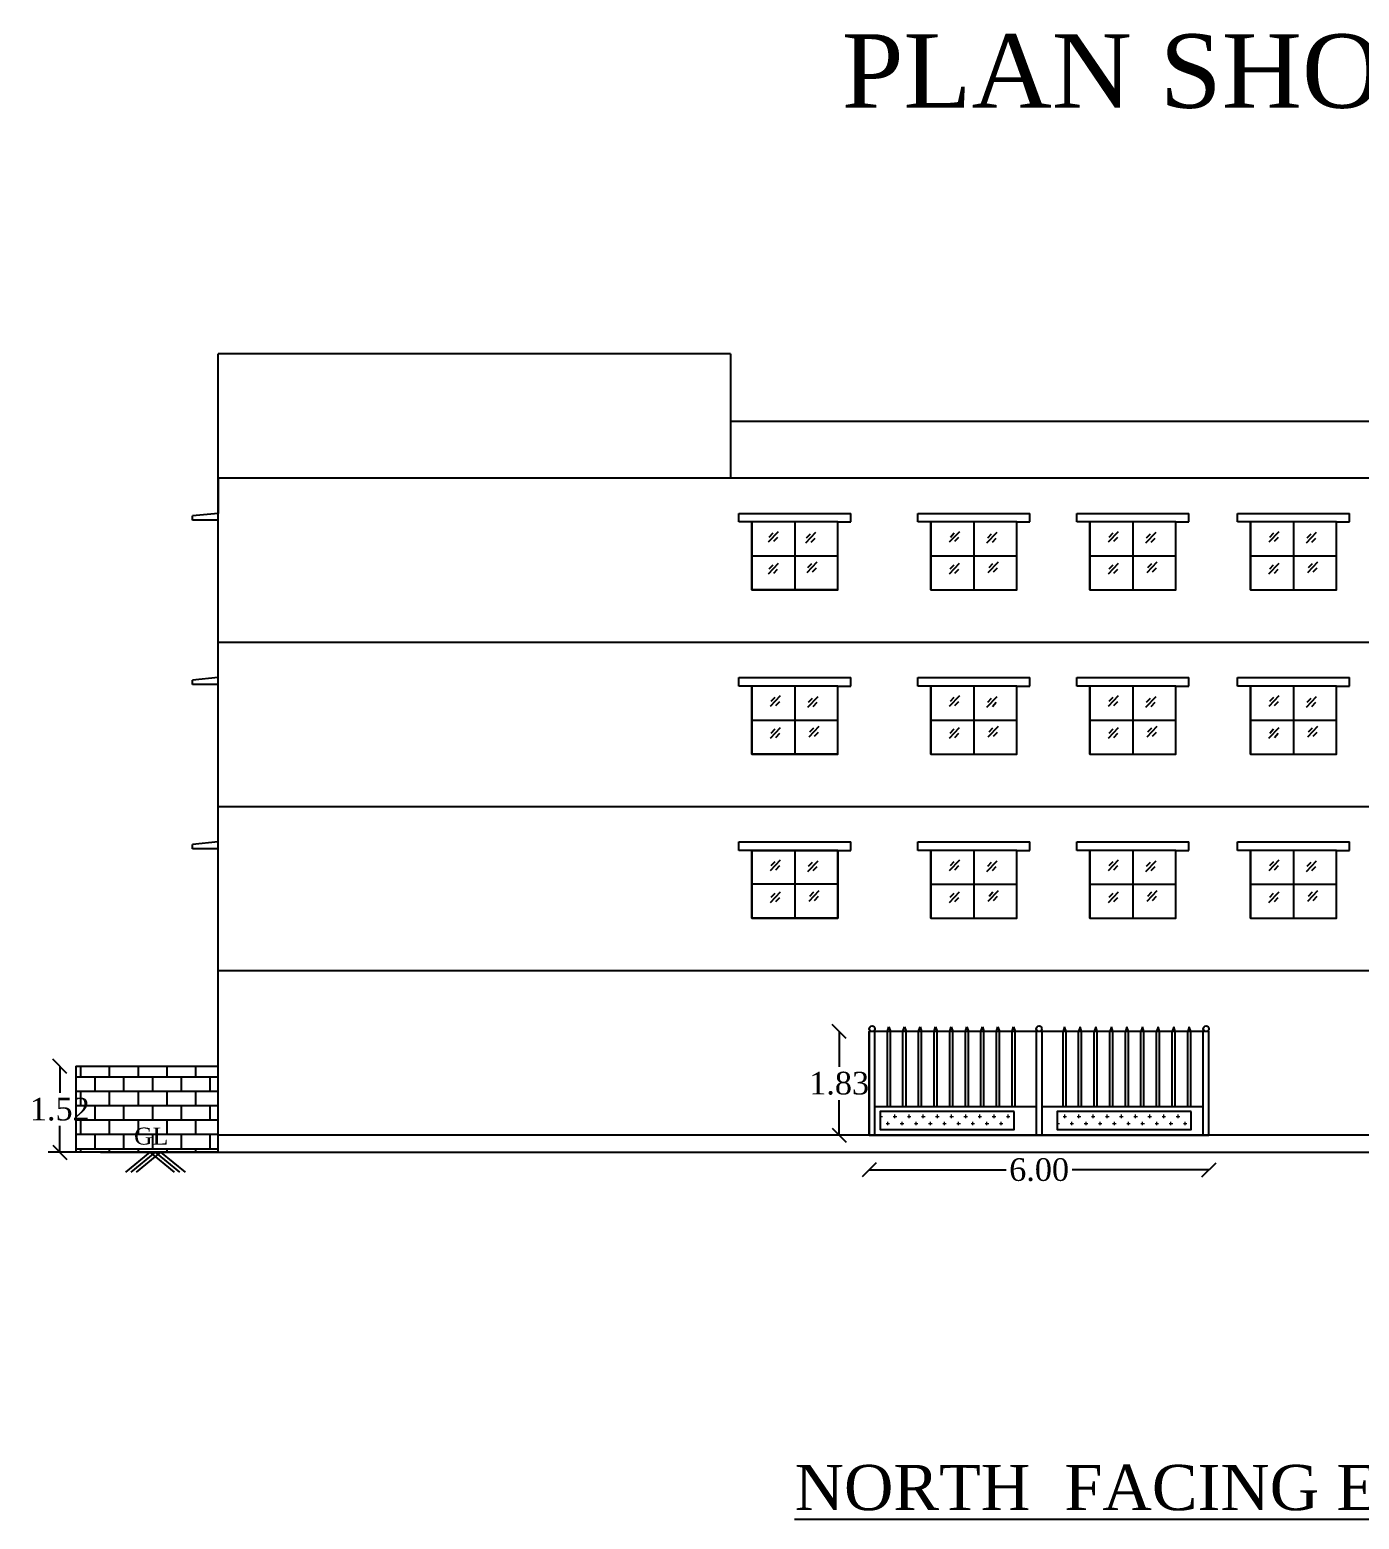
# Model space of a CAD drawing. Header units: metres. Extents: x 16174 to 16363, y 1100 to 1191.
# Drawn here: x 16185.29 to 16208.77, y 1165.14 to 1191.44 of the extents above; entities that cross this region are included whole.
import ezdxf

# ---------------------------------------------------------------- set-up
doc = ezdxf.new("R2010")
doc.units = ezdxf.units.M
doc.header["$MEASUREMENT"] = 0
doc.layers.add('COMPOUNDWALL', color=7, linetype='Continuous')
doc.layers.add('MAIN_GATE', color=7, linetype='Continuous')
doc.styles.get("Standard").update_dxf_attribs({"font": 'times.ttf'})
doc.dimstyles.new('23', dxfattribs={"dimtxt": 0.45, "dimasz": 0.3, "dimexe": 0.18, "dimexo": 0.0625, "dimgap": 0.09, "dimtad": 0, "dimtih": 1, "dimtoh": 1, "dimzin": 0, "dimdsep": 46, "dimtxsty": 'Standard', "dimblk": 'OBLIQUE', "dimcen": 0.09, "dimse1": 1, "dimse2": 1, "dimadec": 0, "dimazin": 0, "dimtfac": 1, "dimtofl": 0, "dimtmove": 0, "dimatfit": 3, "dimfxl": 0, "dimtolj": 1, "dimtzin": 0, "dimarcsym": 0})
pattern_1 = [(0, (-6894.45644, 1208.75023), (0.125, 0.125), [0.0625, -0.1875]), (90, (-6894.42519, 1208.71898), (-0.125, 0.125), [0.0625, -0.1875])]

# ---------------------------------------------------------------- blocks, each defined once
blk = doc.blocks.new('gate')
at = {"lineweight": 5}
h = blk.add_hatch(dxfattribs=at)
h.set_pattern_fill('CROSS', color=256, scale=0.5)
h.set_pattern_definition(pattern_1)
h.paths.add_polyline_path([(3099.92, 2370.959), (3099.92, 2371.276), (3097.552, 2371.276), (3097.552, 2370.959)])
h = blk.add_hatch(dxfattribs=at)
h.set_pattern_fill('CROSS', color=256, scale=0.5)
h.set_pattern_definition(pattern_1)
h.paths.add_polyline_path([(3103.047, 2370.959), (3103.047, 2371.276), (3100.679, 2371.276), (3100.679, 2370.959)])
for p, q in [((3103.358, 2372.685, 2.44), (3097.358, 2372.685, 2.44)), ((3097.358, 2370.855, 2.44), (3097.358, 2372.685, 2.44)), ((3097.458, 2370.855, 2.44), (3097.458, 2372.685, 2.44)), ((3097.68, 2372.685, 2.44), (3097.706, 2372.771, 2.44)), ((3097.68, 2371.355, 2.44), (3097.68, 2372.685, 2.44)), ((3097.706, 2372.771, 2.44), (3097.734, 2372.685, 2.44)), ((3097.734, 2371.355, 2.44), (3097.734, 2372.685, 2.44)), ((3097.955, 2372.685, 2.44), (3097.981, 2372.771, 2.44)), ((3097.955, 2371.355, 2.44), (3097.955, 2372.685, 2.44)), ((3097.981, 2372.771, 2.44), (3098.009, 2372.685, 2.44)), ((3098.009, 2371.355, 2.44), (3098.009, 2372.685, 2.44)), ((3098.231, 2372.685, 2.44), (3098.256, 2372.771, 2.44)), ((3098.231, 2371.355, 2.44), (3098.231, 2372.685, 2.44)), ((3098.256, 2372.771, 2.44), (3098.284, 2372.685, 2.44)), ((3098.284, 2371.355, 2.44), (3098.284, 2372.685, 2.44)), ((3098.506, 2372.685, 2.44), (3098.531, 2372.771, 2.44)), ((3098.506, 2371.355, 2.44), (3098.506, 2372.685, 2.44)), ((3098.531, 2372.771, 2.44), (3098.559, 2372.685, 2.44)), ((3098.559, 2371.355, 2.44), (3098.559, 2372.685, 2.44)), ((3098.781, 2372.685, 2.44), (3098.806, 2372.771, 2.44)), ((3098.781, 2371.355, 2.44), (3098.781, 2372.685, 2.44)), ((3098.806, 2372.771, 2.44), (3098.834, 2372.685, 2.44)), ((3098.834, 2371.355, 2.44), (3098.834, 2372.685, 2.44)), ((3099.056, 2372.685, 2.44), (3099.081, 2372.771, 2.44)), ((3099.056, 2371.355, 2.44), (3099.056, 2372.685, 2.44)), ((3099.081, 2372.771, 2.44), (3099.109, 2372.685, 2.44)), ((3099.109, 2371.355, 2.44), (3099.109, 2372.685, 2.44)), ((3099.331, 2372.685, 2.44), (3099.357, 2372.771, 2.44)), ((3099.331, 2371.355, 2.44), (3099.331, 2372.685, 2.44)), ((3099.357, 2372.771, 2.44), (3099.384, 2372.685, 2.44)), ((3099.384, 2371.355, 2.44), (3099.384, 2372.685, 2.44)), ((3099.606, 2372.685, 2.44), (3099.632, 2372.771, 2.44)), ((3099.606, 2371.355, 2.44), (3099.606, 2372.685, 2.44)), ((3099.632, 2372.771, 2.44), (3099.66, 2372.685, 2.44)), ((3099.66, 2371.355, 2.44), (3099.66, 2372.685, 2.44)), ((3099.881, 2372.685, 2.44), (3099.907, 2372.771, 2.44)), ((3099.881, 2371.355, 2.44), (3099.881, 2372.685, 2.44)), ((3099.907, 2372.771, 2.44), (3099.935, 2372.685, 2.44)), ((3099.935, 2371.355, 2.44), (3099.935, 2372.685, 2.44)), ((3100.308, 2372.685, 2.44), (3100.308, 2370.855, 2.44)), ((3100.408, 2372.685, 2.44), (3100.408, 2370.855, 2.44)), ((3100.81, 2372.771, 2.44), (3100.782, 2372.685, 2.44)), ((3100.782, 2371.355, 2.44), (3100.782, 2372.685, 2.44)), ((3100.835, 2372.685, 2.44), (3100.81, 2372.771, 2.44)), ((3100.835, 2371.355, 2.44), (3100.835, 2372.685, 2.44)), ((3101.085, 2372.771, 2.44), (3101.057, 2372.685, 2.44)), ((3101.057, 2371.355, 2.44), (3101.057, 2372.685, 2.44)), ((3101.11, 2372.685, 2.44), (3101.085, 2372.771, 2.44)), ((3101.11, 2371.355, 2.44), (3101.11, 2372.685, 2.44)), ((3101.36, 2372.771, 2.44), (3101.332, 2372.685, 2.44)), ((3101.332, 2371.355, 2.44), (3101.332, 2372.685, 2.44)), ((3101.386, 2372.685, 2.44), (3101.36, 2372.771, 2.44)), ((3101.386, 2371.355, 2.44), (3101.386, 2372.685, 2.44)), ((3101.635, 2372.771, 2.44), (3101.607, 2372.685, 2.44)), ((3101.607, 2371.355, 2.44), (3101.607, 2372.685, 2.44)), ((3101.661, 2372.685, 2.44), (3101.635, 2372.771, 2.44)), ((3101.661, 2371.355, 2.44), (3101.661, 2372.685, 2.44)), ((3101.911, 2372.771, 2.44), (3101.883, 2372.685, 2.44)), ((3101.883, 2371.355, 2.44), (3101.883, 2372.685, 2.44)), ((3101.936, 2372.685, 2.44), (3101.911, 2372.771, 2.44)), ((3101.936, 2371.355, 2.44), (3101.936, 2372.685, 2.44)), ((3102.186, 2372.771, 2.44), (3102.158, 2372.685, 2.44)), ((3102.158, 2371.355, 2.44), (3102.158, 2372.685, 2.44)), ((3102.211, 2372.685, 2.44), (3102.186, 2372.771, 2.44)), ((3102.211, 2371.355, 2.44), (3102.211, 2372.685, 2.44)), ((3102.461, 2372.771, 2.44), (3102.433, 2372.685, 2.44)), ((3102.433, 2371.355, 2.44), (3102.433, 2372.685, 2.44)), ((3102.486, 2372.685, 2.44), (3102.461, 2372.771, 2.44)), ((3102.486, 2371.355, 2.44), (3102.486, 2372.685, 2.44)), ((3102.736, 2372.771, 2.44), (3102.708, 2372.685, 2.44)), ((3102.708, 2371.355, 2.44), (3102.708, 2372.685, 2.44)), ((3102.761, 2372.685, 2.44), (3102.736, 2372.771, 2.44)), ((3102.761, 2371.355, 2.44), (3102.761, 2372.685, 2.44)), ((3103.011, 2372.771, 2.44), (3102.983, 2372.685, 2.44)), ((3102.983, 2371.355, 2.44), (3102.983, 2372.685, 2.44)), ((3103.037, 2372.685, 2.44), (3103.011, 2372.771, 2.44)), ((3103.037, 2371.355, 2.44), (3103.037, 2372.685, 2.44)), ((3103.258, 2370.855, 2.44), (3103.258, 2372.685, 2.44)), ((3103.358, 2370.855, 2.44), (3103.358, 2372.685, 2.44)), ((3100.308, 2371.355, 2.44), (3097.458, 2371.355, 2.44)), ((3103.258, 2371.355, 2.44), (3100.408, 2371.355, 2.44))]:
    blk.add_line(p, q)
at = {"elevation": 2.44}
for points in [[(3099.92, 2371.276), (3097.552, 2371.276), (3097.552, 2370.959), (3099.92, 2370.959)], [(3103.047, 2371.276), (3100.679, 2371.276), (3100.679, 2370.959), (3103.047, 2370.959)]]:
    blk.add_lwpolyline(points, close=True, dxfattribs=at)
for centre in [(3097.409, 2372.735, 2.44), (3100.358, 2372.735, 2.44), (3103.308, 2372.735, 2.44)]:
    blk.add_circle(centre, 0.05)
blk = doc.blocks.new('_Oblique')
at = {"color": 0, "linetype": 'ByBlock', "lineweight": -2}
blk.add_line((-0.5, -0.5), (0.5, 0.5), dxfattribs=at)
blk = doc.blocks.new('*D157')
at = {"layer": 'Defpoints', "color": 0}
for p in [(16199.589, 1173.748), (16200.221, 1173.748), (16200.221, 1171.918)]:
    blk.add_point(p, dxfattribs=at)
at = {"layer": 'MAIN_GATE', "color": 0, "lineweight": -2}
for p, q in [((16199.589, 1173.748), (16199.589, 1173.127)), ((16199.589, 1171.918), (16199.589, 1172.539))]:
    blk.add_line(p, q, dxfattribs=at)
at = {"layer": 'MAIN_GATE', "color": 0, "lineweight": -2, "xscale": 0.25, "yscale": 0.25, "zscale": 0.25}
for p, rotation in [((16199.589, 1173.748), 90), ((16199.589, 1171.918), 270)]:
    blk.add_blockref('_Oblique', p, dxfattribs=dict(at, rotation=rotation))
at = {"layer": 'MAIN_GATE', "color": 0, "insert": (16199.589, 1172.833), "char_height": 0.4, "attachment_point": 5}
blk.add_mtext('\\A1;1.83', dxfattribs=at)
blk = doc.blocks.new('*D158')
at = {"layer": 'Defpoints', "color": 0}
for p in [(16200.121, 1171.918), (16206.121, 1171.918), (16206.121, 1171.307)]:
    blk.add_point(p, dxfattribs=at)
at = {"layer": 'MAIN_GATE', "color": 0, "lineweight": -2}
for p, q in [((16200.121, 1171.307), (16202.537, 1171.307)), ((16206.121, 1171.307), (16203.704, 1171.307))]:
    blk.add_line(p, q, dxfattribs=at)
at = {"layer": 'MAIN_GATE', "color": 0, "lineweight": -2, "xscale": 0.25, "yscale": 0.25, "zscale": 0.25, "rotation": 180}
blk.add_blockref('_Oblique', (16200.121, 1171.307), dxfattribs=at)
at = {"layer": 'MAIN_GATE', "color": 0, "lineweight": -2, "xscale": 0.25, "yscale": 0.25, "zscale": 0.25}
blk.add_blockref('_Oblique', (16206.121, 1171.307), dxfattribs=at)
at = {"layer": 'MAIN_GATE', "color": 0, "insert": (16203.121, 1171.307), "char_height": 0.4, "attachment_point": 5}
blk.add_mtext('\\A1;6.00', dxfattribs=at)
blk = doc.blocks.new('*D161')
at = {"layer": 'COMPOUNDWALL', "color": 0, "lineweight": -2}
for p, q in [((16185.824, 1173.135), (16185.824, 1172.669)), ((16185.824, 1171.615), (16185.824, 1172.081))]:
    blk.add_line(p, q, dxfattribs=at)
at = {"layer": 'Defpoints', "color": 0}
for p in [(16185.824, 1173.135), (16186.109, 1173.135), (16186.109, 1171.615)]:
    blk.add_point(p, dxfattribs=at)
at = {"layer": 'COMPOUNDWALL', "color": 0, "lineweight": -2, "xscale": 0.25, "yscale": 0.25, "zscale": 0.25}
for p, rotation in [((16185.824, 1173.135), 90), ((16185.824, 1171.615), 270)]:
    blk.add_blockref('_Oblique', p, dxfattribs=dict(at, rotation=rotation))
at = {"layer": 'COMPOUNDWALL', "color": 0, "insert": (16185.824, 1172.375), "char_height": 0.4, "attachment_point": 5}
blk.add_mtext('\\A1;1.52', dxfattribs=at)

msp = doc.modelspace()

# ---------------------------------------------------------------- hatches: boundary and pattern name
h = msp.add_hatch()
h.set_pattern_fill('BRICK', color=256, scale=0.04)
h.set_pattern_definition([(0, (13149.87947, -1196.3626), (0, 0.254), []), (90, (13149.87947, -1196.3626), (-0.508, 0), [0.254, -0.254]), (90, (13150.13347, -1196.3626), (-0.508, 0), [-0.254, 0.254])])
h.paths.add_polyline_path([(16188.609, 1171.618), (16188.609, 1173.138), (16186.109, 1173.138), (16186.109, 1171.618)])

# ---------------------------------------------------------------- linework, layer by layer
for p, q in [((16197.67, 1185.718), (16188.619, 1185.718)), ((16188.619, 1184.518), (16188.619, 1185.718)), ((16197.67, 1185.718), (16188.619, 1185.718)), ((16188.619, 1184.518), (16188.619, 1185.718)), ((16197.67, 1185.718), (16197.67, 1183.518)), ((16197.67, 1185.718), (16197.67, 1183.518)), ((16188.619, 1171.618), (16188.619, 1184.518)), ((16188.619, 1171.618), (16188.619, 1184.518)), ((16227.112, 1184.518), (16197.67, 1184.518)), ((16227.112, 1184.518), (16197.67, 1184.518)), ((16227.112, 1183.518), (16188.619, 1183.518)), ((16188.619, 1183.518), (16188.619, 1182.898)), ((16227.112, 1183.518), (16188.619, 1183.518)), ((16188.619, 1183.518), (16188.619, 1182.898)), ((16188.619, 1182.898), (16188.169, 1182.852)), ((16188.619, 1182.898), (16188.169, 1182.852)), ((16188.169, 1182.777), (16188.169, 1182.852)), ((16188.169, 1182.777), (16188.169, 1182.852)), ((16188.619, 1182.777), (16188.169, 1182.777)), ((16188.619, 1182.777), (16188.169, 1182.777)), ((16197.816, 1182.748), (16197.816, 1182.898)), ((16197.816, 1182.898), (16199.796, 1182.898)), ((16197.816, 1182.748), (16197.816, 1182.898)), ((16197.816, 1182.898), (16199.796, 1182.898)), ((16198.046, 1182.748), (16197.816, 1182.748)), ((16198.046, 1182.748), (16197.816, 1182.748)), ((16198.046, 1181.548), (16198.046, 1182.748)), ((16198.046, 1181.548), (16198.046, 1182.748)), ((16198.806, 1182.748), (16198.806, 1181.548)), ((16198.806, 1182.748), (16198.806, 1181.548)), ((16199.566, 1181.548), (16199.566, 1182.748)), ((16199.566, 1182.748), (16199.796, 1182.748)), ((16199.566, 1181.548), (16199.566, 1182.748)), ((16199.566, 1182.748), (16199.796, 1182.748)), ((16199.796, 1182.748), (16199.796, 1182.898)), ((16199.796, 1182.748), (16199.796, 1182.898)), ((16200.979, 1182.748), (16200.979, 1182.898)), ((16200.979, 1182.898), (16202.959, 1182.898)), ((16200.979, 1182.748), (16200.979, 1182.898)), ((16200.979, 1182.898), (16202.959, 1182.898)), ((16201.209, 1182.748), (16200.979, 1182.748)), ((16201.209, 1182.748), (16200.979, 1182.748)), ((16201.209, 1181.548), (16201.209, 1182.748)), ((16201.209, 1181.548), (16201.209, 1182.748)), ((16201.969, 1182.748), (16201.969, 1181.548)), ((16201.969, 1182.748), (16201.969, 1181.548)), ((16202.729, 1181.548), (16202.729, 1182.748)), ((16202.729, 1182.748), (16202.959, 1182.748)), ((16202.729, 1181.548), (16202.729, 1182.748)), ((16202.729, 1182.748), (16202.959, 1182.748)), ((16202.959, 1182.748), (16202.959, 1182.898)), ((16202.959, 1182.748), (16202.959, 1182.898)), ((16203.786, 1182.748), (16203.786, 1182.898)), ((16203.786, 1182.898), (16205.766, 1182.898)), ((16203.786, 1182.748), (16203.786, 1182.898)), ((16203.786, 1182.898), (16205.766, 1182.898)), ((16204.016, 1182.748), (16203.786, 1182.748)), ((16204.016, 1182.748), (16203.786, 1182.748)), ((16204.016, 1181.548), (16204.016, 1182.748)), ((16204.016, 1181.548), (16204.016, 1182.748)), ((16204.776, 1182.748), (16204.776, 1181.548)), ((16204.776, 1182.748), (16204.776, 1181.548)), ((16205.536, 1181.548), (16205.536, 1182.748)), ((16205.536, 1182.748), (16205.766, 1182.748)), ((16205.536, 1181.548), (16205.536, 1182.748)), ((16205.536, 1182.748), (16205.766, 1182.748)), ((16205.766, 1182.748), (16205.766, 1182.898)), ((16205.766, 1182.748), (16205.766, 1182.898)), ((16206.623, 1182.748), (16206.623, 1182.898)), ((16206.623, 1182.898), (16208.603, 1182.898)), ((16206.623, 1182.748), (16206.623, 1182.898)), ((16206.623, 1182.898), (16208.603, 1182.898)), ((16206.853, 1182.748), (16206.623, 1182.748)), ((16206.853, 1182.748), (16206.623, 1182.748)), ((16206.853, 1181.548), (16206.853, 1182.748)), ((16206.853, 1181.548), (16206.853, 1182.748)), ((16207.613, 1182.748), (16207.613, 1181.548)), ((16207.613, 1182.748), (16207.613, 1181.548)), ((16208.373, 1181.548), (16208.373, 1182.748)), ((16208.373, 1182.748), (16208.603, 1182.748)), ((16208.373, 1181.548), (16208.373, 1182.748)), ((16208.373, 1182.748), (16208.603, 1182.748)), ((16208.603, 1182.748), (16208.603, 1182.898)), ((16208.603, 1182.748), (16208.603, 1182.898)), ((16198.34, 1182.393), (16198.52, 1182.581)), ((16198.34, 1182.393), (16198.52, 1182.581)), ((16198.354, 1182.481), (16198.422, 1182.554)), ((16198.354, 1182.481), (16198.422, 1182.554)), ((16198.436, 1182.406), (16198.504, 1182.478)), ((16198.436, 1182.406), (16198.504, 1182.478)), ((16199, 1182.377), (16199.18, 1182.565)), ((16199, 1182.377), (16199.18, 1182.565)), ((16199.014, 1182.466), (16199.082, 1182.538)), ((16199.014, 1182.466), (16199.082, 1182.538)), ((16201.539, 1182.393), (16201.719, 1182.581)), ((16201.539, 1182.393), (16201.719, 1182.581)), ((16201.553, 1182.481), (16201.621, 1182.554)), ((16201.553, 1182.481), (16201.621, 1182.554)), ((16201.635, 1182.406), (16201.703, 1182.478)), ((16201.635, 1182.406), (16201.703, 1182.478)), ((16202.199, 1182.377), (16202.379, 1182.565)), ((16202.199, 1182.377), (16202.379, 1182.565)), ((16202.213, 1182.466), (16202.281, 1182.538)), ((16202.213, 1182.466), (16202.281, 1182.538)), ((16204.346, 1182.393), (16204.526, 1182.581)), ((16204.346, 1182.393), (16204.526, 1182.581)), ((16204.36, 1182.481), (16204.428, 1182.554)), ((16204.36, 1182.481), (16204.428, 1182.554)), ((16204.442, 1182.406), (16204.51, 1182.478)), ((16204.442, 1182.406), (16204.51, 1182.478)), ((16205.006, 1182.377), (16205.186, 1182.565)), ((16205.006, 1182.377), (16205.186, 1182.565)), ((16205.02, 1182.466), (16205.088, 1182.538)), ((16205.02, 1182.466), (16205.088, 1182.538)), ((16207.183, 1182.393), (16207.362, 1182.581)), ((16207.183, 1182.393), (16207.362, 1182.581)), ((16207.197, 1182.481), (16207.265, 1182.554)), ((16207.197, 1182.481), (16207.265, 1182.554)), ((16207.279, 1182.406), (16207.347, 1182.478)), ((16207.279, 1182.406), (16207.347, 1182.478)), ((16207.843, 1182.377), (16208.023, 1182.565)), ((16207.843, 1182.377), (16208.023, 1182.565)), ((16207.857, 1182.466), (16207.925, 1182.538)), ((16207.857, 1182.466), (16207.925, 1182.538)), ((16199.096, 1182.39), (16199.164, 1182.462)), ((16199.096, 1182.39), (16199.164, 1182.462)), ((16202.295, 1182.39), (16202.363, 1182.462)), ((16202.295, 1182.39), (16202.363, 1182.462)), ((16205.102, 1182.39), (16205.17, 1182.462)), ((16205.102, 1182.39), (16205.17, 1182.462)), ((16207.939, 1182.39), (16208.007, 1182.462)), ((16207.939, 1182.39), (16208.007, 1182.462)), ((16198.046, 1182.148), (16199.566, 1182.148)), ((16198.046, 1182.148), (16199.566, 1182.148)), ((16198.339, 1181.83), (16198.518, 1182.018)), ((16198.339, 1181.83), (16198.518, 1182.018)), ((16198.353, 1181.919), (16198.421, 1181.991)), ((16198.353, 1181.919), (16198.421, 1181.991)), ((16199.023, 1181.852), (16199.203, 1182.04)), ((16199.023, 1181.852), (16199.203, 1182.04)), ((16199.037, 1181.941), (16199.105, 1182.013)), ((16199.037, 1181.941), (16199.105, 1182.013)), ((16201.209, 1182.148), (16202.729, 1182.148)), ((16201.209, 1182.148), (16202.729, 1182.148)), ((16201.538, 1181.83), (16201.717, 1182.018)), ((16201.538, 1181.83), (16201.717, 1182.018)), ((16201.552, 1181.919), (16201.62, 1181.991)), ((16201.552, 1181.919), (16201.62, 1181.991)), ((16202.222, 1181.852), (16202.402, 1182.04)), ((16202.222, 1181.852), (16202.402, 1182.04)), ((16202.236, 1181.941), (16202.304, 1182.013)), ((16202.236, 1181.941), (16202.304, 1182.013)), ((16204.016, 1182.148), (16205.536, 1182.148)), ((16204.016, 1182.148), (16205.536, 1182.148)), ((16204.345, 1181.83), (16204.525, 1182.018)), ((16204.345, 1181.83), (16204.525, 1182.018)), ((16204.359, 1181.919), (16204.427, 1181.991)), ((16204.359, 1181.919), (16204.427, 1181.991)), ((16205.03, 1181.852), (16205.209, 1182.04)), ((16205.03, 1181.852), (16205.209, 1182.04)), ((16205.043, 1181.941), (16205.111, 1182.013)), ((16205.043, 1181.941), (16205.111, 1182.013)), ((16206.853, 1182.148), (16208.373, 1182.148)), ((16206.853, 1182.148), (16208.373, 1182.148)), ((16207.181, 1181.83), (16207.361, 1182.018)), ((16207.181, 1181.83), (16207.361, 1182.018)), ((16207.195, 1181.919), (16207.263, 1181.991)), ((16207.195, 1181.919), (16207.263, 1181.991)), ((16207.866, 1181.852), (16208.046, 1182.04)), ((16207.866, 1181.852), (16208.046, 1182.04)), ((16207.88, 1181.941), (16207.948, 1182.013)), ((16207.88, 1181.941), (16207.948, 1182.013)), ((16198.434, 1181.843), (16198.502, 1181.915)), ((16198.434, 1181.843), (16198.502, 1181.915)), ((16199.119, 1181.865), (16199.187, 1181.937)), ((16199.119, 1181.865), (16199.187, 1181.937)), ((16201.633, 1181.843), (16201.701, 1181.915)), ((16201.633, 1181.843), (16201.701, 1181.915)), ((16202.318, 1181.865), (16202.386, 1181.937)), ((16202.318, 1181.865), (16202.386, 1181.937)), ((16204.441, 1181.843), (16204.509, 1181.915)), ((16204.441, 1181.843), (16204.509, 1181.915)), ((16205.125, 1181.865), (16205.193, 1181.937)), ((16205.125, 1181.865), (16205.193, 1181.937)), ((16207.277, 1181.843), (16207.345, 1181.915)), ((16207.277, 1181.843), (16207.345, 1181.915)), ((16207.962, 1181.865), (16208.03, 1181.937)), ((16207.962, 1181.865), (16208.03, 1181.937)), ((16199.566, 1181.548), (16198.046, 1181.548)), ((16199.566, 1181.548), (16198.046, 1181.548)), ((16227.112, 1180.618), (16188.619, 1180.618)), ((16227.112, 1180.618), (16188.619, 1180.618)), ((16188.619, 1179.998), (16188.169, 1179.952)), ((16188.619, 1179.998), (16188.169, 1179.952)), ((16188.169, 1179.877), (16188.169, 1179.952)), ((16188.169, 1179.877), (16188.169, 1179.952)), ((16188.619, 1179.877), (16188.169, 1179.877)), ((16188.619, 1179.877), (16188.169, 1179.877)), ((16197.816, 1179.848), (16197.816, 1179.998)), ((16197.816, 1179.998), (16199.796, 1179.998)), ((16197.816, 1179.848), (16197.816, 1179.998)), ((16197.816, 1179.998), (16199.796, 1179.998)), ((16198.046, 1179.848), (16197.816, 1179.848)), ((16198.046, 1179.848), (16197.816, 1179.848)), ((16198.046, 1178.648), (16198.046, 1179.848)), ((16198.046, 1178.648), (16198.046, 1179.848)), ((16198.806, 1179.848), (16198.806, 1178.648)), ((16198.806, 1179.848), (16198.806, 1178.648)), ((16199.566, 1178.648), (16199.566, 1179.848)), ((16199.566, 1179.848), (16199.796, 1179.848)), ((16199.566, 1178.648), (16199.566, 1179.848)), ((16199.566, 1179.848), (16199.796, 1179.848)), ((16199.796, 1179.848), (16199.796, 1179.998)), ((16199.796, 1179.848), (16199.796, 1179.998)), ((16200.979, 1179.848), (16200.979, 1179.998)), ((16200.979, 1179.998), (16202.959, 1179.998)), ((16200.979, 1179.848), (16200.979, 1179.998)), ((16200.979, 1179.998), (16202.959, 1179.998)), ((16201.209, 1179.848), (16200.979, 1179.848)), ((16201.209, 1179.848), (16200.979, 1179.848)), ((16201.209, 1178.648), (16201.209, 1179.848)), ((16201.209, 1178.648), (16201.209, 1179.848)), ((16201.969, 1179.848), (16201.969, 1178.648)), ((16201.969, 1179.848), (16201.969, 1178.648)), ((16202.729, 1178.648), (16202.729, 1179.848)), ((16202.729, 1179.848), (16202.959, 1179.848)), ((16202.729, 1178.648), (16202.729, 1179.848)), ((16202.729, 1179.848), (16202.959, 1179.848)), ((16202.959, 1179.848), (16202.959, 1179.998)), ((16202.959, 1179.848), (16202.959, 1179.998)), ((16203.786, 1179.848), (16203.786, 1179.998)), ((16203.786, 1179.998), (16205.766, 1179.998)), ((16203.786, 1179.848), (16203.786, 1179.998)), ((16203.786, 1179.998), (16205.766, 1179.998)), ((16204.016, 1179.848), (16203.786, 1179.848)), ((16204.016, 1179.848), (16203.786, 1179.848)), ((16204.016, 1178.648), (16204.016, 1179.848)), ((16204.016, 1178.648), (16204.016, 1179.848)), ((16204.776, 1179.848), (16204.776, 1178.648)), ((16204.776, 1179.848), (16204.776, 1178.648)), ((16205.536, 1178.648), (16205.536, 1179.848)), ((16205.536, 1179.848), (16205.766, 1179.848)), ((16205.536, 1178.648), (16205.536, 1179.848)), ((16205.536, 1179.848), (16205.766, 1179.848)), ((16205.766, 1179.848), (16205.766, 1179.998)), ((16205.766, 1179.848), (16205.766, 1179.998)), ((16206.623, 1179.848), (16206.623, 1179.998)), ((16206.623, 1179.998), (16208.603, 1179.998)), ((16206.623, 1179.848), (16206.623, 1179.998)), ((16206.623, 1179.998), (16208.603, 1179.998)), ((16206.853, 1179.848), (16206.623, 1179.848)), ((16206.853, 1179.848), (16206.623, 1179.848)), ((16206.853, 1178.648), (16206.853, 1179.848)), ((16206.853, 1178.648), (16206.853, 1179.848)), ((16207.613, 1179.848), (16207.613, 1178.648)), ((16207.613, 1179.848), (16207.613, 1178.648)), ((16208.373, 1178.648), (16208.373, 1179.848)), ((16208.373, 1179.848), (16208.603, 1179.848)), ((16208.373, 1178.648), (16208.373, 1179.848)), ((16208.373, 1179.848), (16208.603, 1179.848)), ((16208.603, 1179.848), (16208.603, 1179.998)), ((16208.603, 1179.848), (16208.603, 1179.998)), ((16198.376, 1179.493), (16198.556, 1179.681)), ((16198.376, 1179.493), (16198.556, 1179.681)), ((16198.39, 1179.581), (16198.458, 1179.654)), ((16198.39, 1179.581), (16198.458, 1179.654)), ((16198.472, 1179.506), (16198.54, 1179.578)), ((16198.472, 1179.506), (16198.54, 1179.578)), ((16199.037, 1179.477), (16199.216, 1179.665)), ((16199.037, 1179.477), (16199.216, 1179.665)), ((16199.05, 1179.566), (16199.118, 1179.638)), ((16199.05, 1179.566), (16199.118, 1179.638)), ((16201.539, 1179.493), (16201.719, 1179.681)), ((16201.539, 1179.493), (16201.719, 1179.681)), ((16201.553, 1179.581), (16201.621, 1179.654)), ((16201.553, 1179.581), (16201.621, 1179.654)), ((16201.635, 1179.506), (16201.703, 1179.578)), ((16201.635, 1179.506), (16201.703, 1179.578)), ((16202.199, 1179.477), (16202.379, 1179.665)), ((16202.199, 1179.477), (16202.379, 1179.665)), ((16202.213, 1179.566), (16202.281, 1179.638)), ((16202.213, 1179.566), (16202.281, 1179.638)), ((16204.346, 1179.493), (16204.526, 1179.681)), ((16204.346, 1179.493), (16204.526, 1179.681)), ((16204.36, 1179.581), (16204.428, 1179.654)), ((16204.36, 1179.581), (16204.428, 1179.654)), ((16204.442, 1179.506), (16204.51, 1179.578)), ((16204.442, 1179.506), (16204.51, 1179.578)), ((16205.006, 1179.477), (16205.186, 1179.665)), ((16205.006, 1179.477), (16205.186, 1179.665)), ((16205.02, 1179.566), (16205.088, 1179.638)), ((16205.02, 1179.566), (16205.088, 1179.638)), ((16207.183, 1179.493), (16207.362, 1179.681)), ((16207.183, 1179.493), (16207.362, 1179.681)), ((16207.197, 1179.581), (16207.265, 1179.654)), ((16207.197, 1179.581), (16207.265, 1179.654)), ((16207.279, 1179.506), (16207.347, 1179.578)), ((16207.279, 1179.506), (16207.347, 1179.578)), ((16207.843, 1179.477), (16208.023, 1179.665)), ((16207.843, 1179.477), (16208.023, 1179.665)), ((16207.857, 1179.566), (16207.925, 1179.638)), ((16207.857, 1179.566), (16207.925, 1179.638)), ((16199.132, 1179.49), (16199.2, 1179.562)), ((16199.132, 1179.49), (16199.2, 1179.562)), ((16202.295, 1179.49), (16202.363, 1179.562)), ((16202.295, 1179.49), (16202.363, 1179.562)), ((16205.102, 1179.49), (16205.17, 1179.562)), ((16205.102, 1179.49), (16205.17, 1179.562)), ((16207.939, 1179.49), (16208.007, 1179.562)), ((16207.939, 1179.49), (16208.007, 1179.562)), ((16198.046, 1179.248), (16199.566, 1179.248)), ((16198.046, 1179.248), (16199.566, 1179.248)), ((16198.375, 1178.93), (16198.555, 1179.118)), ((16198.375, 1178.93), (16198.555, 1179.118)), ((16198.389, 1179.019), (16198.457, 1179.091)), ((16198.389, 1179.019), (16198.457, 1179.091)), ((16199.06, 1178.952), (16199.239, 1179.14)), ((16199.06, 1178.952), (16199.239, 1179.14)), ((16199.074, 1179.041), (16199.142, 1179.113)), ((16199.074, 1179.041), (16199.142, 1179.113)), ((16201.209, 1179.248), (16202.729, 1179.248)), ((16201.209, 1179.248), (16202.729, 1179.248)), ((16201.538, 1178.93), (16201.717, 1179.118)), ((16201.538, 1178.93), (16201.717, 1179.118)), ((16201.552, 1179.019), (16201.62, 1179.091)), ((16201.552, 1179.019), (16201.62, 1179.091)), ((16202.222, 1178.952), (16202.402, 1179.14)), ((16202.222, 1178.952), (16202.402, 1179.14)), ((16202.236, 1179.041), (16202.304, 1179.113)), ((16202.236, 1179.041), (16202.304, 1179.113)), ((16204.016, 1179.248), (16205.536, 1179.248)), ((16204.016, 1179.248), (16205.536, 1179.248)), ((16204.345, 1178.93), (16204.525, 1179.118)), ((16204.345, 1178.93), (16204.525, 1179.118)), ((16204.359, 1179.019), (16204.427, 1179.091)), ((16204.359, 1179.019), (16204.427, 1179.091)), ((16205.03, 1178.952), (16205.209, 1179.14)), ((16205.03, 1178.952), (16205.209, 1179.14)), ((16205.043, 1179.041), (16205.111, 1179.113)), ((16205.043, 1179.041), (16205.111, 1179.113)), ((16206.853, 1179.248), (16208.373, 1179.248)), ((16206.853, 1179.248), (16208.373, 1179.248)), ((16207.181, 1178.93), (16207.361, 1179.118)), ((16207.181, 1178.93), (16207.361, 1179.118)), ((16207.195, 1179.019), (16207.263, 1179.091)), ((16207.195, 1179.019), (16207.263, 1179.091)), ((16207.866, 1178.952), (16208.046, 1179.14)), ((16207.866, 1178.952), (16208.046, 1179.14)), ((16207.88, 1179.041), (16207.948, 1179.113)), ((16207.88, 1179.041), (16207.948, 1179.113)), ((16198.471, 1178.943), (16198.539, 1179.015)), ((16198.471, 1178.943), (16198.539, 1179.015)), ((16199.155, 1178.965), (16199.223, 1179.037)), ((16199.155, 1178.965), (16199.223, 1179.037)), ((16201.633, 1178.943), (16201.701, 1179.015)), ((16201.633, 1178.943), (16201.701, 1179.015)), ((16202.318, 1178.965), (16202.386, 1179.037)), ((16202.318, 1178.965), (16202.386, 1179.037)), ((16204.441, 1178.943), (16204.509, 1179.015)), ((16204.441, 1178.943), (16204.509, 1179.015)), ((16205.125, 1178.965), (16205.193, 1179.037)), ((16205.125, 1178.965), (16205.193, 1179.037)), ((16207.277, 1178.943), (16207.345, 1179.015)), ((16207.277, 1178.943), (16207.345, 1179.015)), ((16207.962, 1178.965), (16208.03, 1179.037)), ((16207.962, 1178.965), (16208.03, 1179.037)), ((16199.566, 1178.648), (16198.046, 1178.648)), ((16199.566, 1178.648), (16198.046, 1178.648)), ((16227.112, 1177.718), (16188.619, 1177.718)), ((16227.112, 1177.718), (16188.619, 1177.718)), ((16188.619, 1177.098), (16188.169, 1177.052)), ((16188.619, 1177.098), (16188.169, 1177.052)), ((16188.169, 1176.977), (16188.169, 1177.052)), ((16188.169, 1176.977), (16188.169, 1177.052)), ((16188.619, 1176.977), (16188.169, 1176.977)), ((16188.619, 1176.977), (16188.169, 1176.977)), ((16197.816, 1176.948), (16197.816, 1177.098)), ((16197.816, 1177.098), (16199.796, 1177.098)), ((16197.816, 1176.948), (16197.816, 1177.098)), ((16197.816, 1177.098), (16199.796, 1177.098)), ((16198.046, 1176.948), (16197.816, 1176.948)), ((16198.046, 1176.948), (16197.816, 1176.948)), ((16198.046, 1175.748), (16198.046, 1176.948)), ((16198.046, 1175.748), (16198.046, 1176.948)), ((16198.046, 1176.948), (16199.566, 1176.948)), ((16198.046, 1175.748), (16198.046, 1176.948)), ((16198.046, 1175.748), (16198.046, 1176.948)), ((16198.046, 1176.948), (16199.566, 1176.948)), ((16198.806, 1176.948), (16198.806, 1175.748)), ((16198.806, 1176.948), (16198.806, 1175.748)), ((16199.566, 1175.748), (16199.566, 1176.948)), ((16199.566, 1176.948), (16199.566, 1175.748)), ((16199.566, 1176.948), (16199.796, 1176.948)), ((16199.566, 1175.748), (16199.566, 1176.948)), ((16199.566, 1176.948), (16199.566, 1175.748)), ((16199.566, 1176.948), (16199.796, 1176.948)), ((16199.796, 1176.948), (16199.796, 1177.098)), ((16199.796, 1176.948), (16199.796, 1177.098)), ((16200.979, 1176.948), (16200.979, 1177.098)), ((16200.979, 1177.098), (16202.959, 1177.098)), ((16200.979, 1176.948), (16200.979, 1177.098)), ((16200.979, 1177.098), (16202.959, 1177.098)), ((16201.209, 1176.948), (16200.979, 1176.948)), ((16201.209, 1176.948), (16200.979, 1176.948)), ((16201.209, 1175.748), (16201.209, 1176.948)), ((16201.209, 1175.748), (16201.209, 1176.948)), ((16201.969, 1176.948), (16201.969, 1175.748)), ((16201.969, 1176.948), (16201.969, 1175.748)), ((16202.729, 1175.748), (16202.729, 1176.948)), ((16202.729, 1176.948), (16202.959, 1176.948)), ((16202.729, 1175.748), (16202.729, 1176.948)), ((16202.729, 1176.948), (16202.959, 1176.948)), ((16202.959, 1176.948), (16202.959, 1177.098)), ((16202.959, 1176.948), (16202.959, 1177.098)), ((16203.786, 1176.948), (16203.786, 1177.098)), ((16203.786, 1177.098), (16205.766, 1177.098)), ((16203.786, 1176.948), (16203.786, 1177.098)), ((16203.786, 1177.098), (16205.766, 1177.098)), ((16204.016, 1176.948), (16203.786, 1176.948)), ((16204.016, 1176.948), (16203.786, 1176.948)), ((16204.016, 1175.748), (16204.016, 1176.948)), ((16204.016, 1175.748), (16204.016, 1176.948)), ((16204.776, 1176.948), (16204.776, 1175.748)), ((16204.776, 1176.948), (16204.776, 1175.748)), ((16205.536, 1175.748), (16205.536, 1176.948)), ((16205.536, 1176.948), (16205.766, 1176.948)), ((16205.536, 1175.748), (16205.536, 1176.948)), ((16205.536, 1176.948), (16205.766, 1176.948)), ((16205.766, 1176.948), (16205.766, 1177.098)), ((16205.766, 1176.948), (16205.766, 1177.098)), ((16206.623, 1176.948), (16206.623, 1177.098)), ((16206.623, 1177.098), (16208.603, 1177.098)), ((16206.623, 1176.948), (16206.623, 1177.098)), ((16206.623, 1177.098), (16208.603, 1177.098)), ((16206.853, 1176.948), (16206.623, 1176.948)), ((16206.853, 1176.948), (16206.623, 1176.948)), ((16206.853, 1175.748), (16206.853, 1176.948)), ((16206.853, 1175.748), (16206.853, 1176.948)), ((16207.613, 1176.948), (16207.613, 1175.748)), ((16207.613, 1176.948), (16207.613, 1175.748)), ((16208.373, 1175.748), (16208.373, 1176.948)), ((16208.373, 1176.948), (16208.603, 1176.948)), ((16208.373, 1175.748), (16208.373, 1176.948)), ((16208.373, 1176.948), (16208.603, 1176.948)), ((16208.603, 1176.948), (16208.603, 1177.098)), ((16208.603, 1176.948), (16208.603, 1177.098)), ((16198.376, 1176.593), (16198.556, 1176.781)), ((16198.376, 1176.593), (16198.556, 1176.781)), ((16198.39, 1176.681), (16198.458, 1176.754)), ((16198.39, 1176.681), (16198.458, 1176.754)), ((16199.037, 1176.577), (16199.216, 1176.765)), ((16199.037, 1176.577), (16199.216, 1176.765)), ((16199.05, 1176.666), (16199.118, 1176.738)), ((16199.05, 1176.666), (16199.118, 1176.738)), ((16201.539, 1176.593), (16201.719, 1176.781)), ((16201.539, 1176.593), (16201.719, 1176.781)), ((16201.553, 1176.681), (16201.621, 1176.754)), ((16201.553, 1176.681), (16201.621, 1176.754)), ((16202.199, 1176.577), (16202.379, 1176.765)), ((16202.199, 1176.577), (16202.379, 1176.765)), ((16202.213, 1176.666), (16202.281, 1176.738)), ((16202.213, 1176.666), (16202.281, 1176.738)), ((16204.346, 1176.593), (16204.526, 1176.781)), ((16204.346, 1176.593), (16204.526, 1176.781)), ((16204.36, 1176.681), (16204.428, 1176.754)), ((16204.36, 1176.681), (16204.428, 1176.754)), ((16205.006, 1176.577), (16205.186, 1176.765)), ((16205.006, 1176.577), (16205.186, 1176.765)), ((16205.02, 1176.666), (16205.088, 1176.738)), ((16205.02, 1176.666), (16205.088, 1176.738)), ((16207.183, 1176.593), (16207.362, 1176.781)), ((16207.183, 1176.593), (16207.362, 1176.781)), ((16207.197, 1176.681), (16207.265, 1176.754)), ((16207.197, 1176.681), (16207.265, 1176.754)), ((16207.843, 1176.577), (16208.023, 1176.765)), ((16207.843, 1176.577), (16208.023, 1176.765)), ((16207.857, 1176.666), (16207.925, 1176.738)), ((16207.857, 1176.666), (16207.925, 1176.738)), ((16198.472, 1176.606), (16198.54, 1176.678)), ((16198.472, 1176.606), (16198.54, 1176.678)), ((16199.132, 1176.59), (16199.2, 1176.662)), ((16199.132, 1176.59), (16199.2, 1176.662)), ((16201.635, 1176.606), (16201.703, 1176.678)), ((16201.635, 1176.606), (16201.703, 1176.678)), ((16202.295, 1176.59), (16202.363, 1176.662)), ((16202.295, 1176.59), (16202.363, 1176.662)), ((16204.442, 1176.606), (16204.51, 1176.678)), ((16204.442, 1176.606), (16204.51, 1176.678)), ((16205.102, 1176.59), (16205.17, 1176.662)), ((16205.102, 1176.59), (16205.17, 1176.662)), ((16207.279, 1176.606), (16207.347, 1176.678)), ((16207.279, 1176.606), (16207.347, 1176.678)), ((16207.939, 1176.59), (16208.007, 1176.662)), ((16207.939, 1176.59), (16208.007, 1176.662)), ((16199.566, 1176.348), (16198.046, 1176.348)), ((16199.566, 1176.348), (16198.046, 1176.348)), ((16198.375, 1176.03), (16198.555, 1176.218)), ((16198.375, 1176.03), (16198.555, 1176.218)), ((16198.389, 1176.119), (16198.457, 1176.191)), ((16198.389, 1176.119), (16198.457, 1176.191)), ((16199.06, 1176.052), (16199.239, 1176.24)), ((16199.06, 1176.052), (16199.239, 1176.24)), ((16199.074, 1176.141), (16199.142, 1176.213)), ((16199.074, 1176.141), (16199.142, 1176.213)), ((16201.209, 1176.348), (16202.729, 1176.348)), ((16201.209, 1176.348), (16202.729, 1176.348)), ((16201.538, 1176.03), (16201.717, 1176.218)), ((16201.538, 1176.03), (16201.717, 1176.218)), ((16201.552, 1176.119), (16201.62, 1176.191)), ((16201.552, 1176.119), (16201.62, 1176.191)), ((16202.222, 1176.052), (16202.402, 1176.24)), ((16202.222, 1176.052), (16202.402, 1176.24)), ((16202.236, 1176.141), (16202.304, 1176.213)), ((16202.236, 1176.141), (16202.304, 1176.213)), ((16204.016, 1176.348), (16205.536, 1176.348)), ((16204.016, 1176.348), (16205.536, 1176.348)), ((16204.345, 1176.03), (16204.525, 1176.218)), ((16204.345, 1176.03), (16204.525, 1176.218)), ((16204.359, 1176.119), (16204.427, 1176.191)), ((16204.359, 1176.119), (16204.427, 1176.191)), ((16205.03, 1176.052), (16205.209, 1176.24)), ((16205.03, 1176.052), (16205.209, 1176.24)), ((16205.043, 1176.141), (16205.111, 1176.213)), ((16205.043, 1176.141), (16205.111, 1176.213)), ((16206.853, 1176.348), (16208.373, 1176.348)), ((16206.853, 1176.348), (16208.373, 1176.348)), ((16207.181, 1176.03), (16207.361, 1176.218)), ((16207.181, 1176.03), (16207.361, 1176.218)), ((16207.195, 1176.119), (16207.263, 1176.191)), ((16207.195, 1176.119), (16207.263, 1176.191)), ((16207.866, 1176.052), (16208.046, 1176.24)), ((16207.866, 1176.052), (16208.046, 1176.24)), ((16207.88, 1176.141), (16207.948, 1176.213)), ((16207.88, 1176.141), (16207.948, 1176.213)), ((16198.471, 1176.043), (16198.539, 1176.115)), ((16198.471, 1176.043), (16198.539, 1176.115)), ((16199.155, 1176.065), (16199.223, 1176.137)), ((16199.155, 1176.065), (16199.223, 1176.137)), ((16201.633, 1176.043), (16201.701, 1176.115)), ((16201.633, 1176.043), (16201.701, 1176.115)), ((16202.318, 1176.065), (16202.386, 1176.137)), ((16202.318, 1176.065), (16202.386, 1176.137)), ((16204.441, 1176.043), (16204.509, 1176.115)), ((16204.441, 1176.043), (16204.509, 1176.115)), ((16205.125, 1176.065), (16205.193, 1176.137)), ((16205.125, 1176.065), (16205.193, 1176.137)), ((16207.277, 1176.043), (16207.345, 1176.115)), ((16207.277, 1176.043), (16207.345, 1176.115)), ((16207.962, 1176.065), (16208.03, 1176.137)), ((16207.962, 1176.065), (16208.03, 1176.137)), ((16199.566, 1175.748), (16198.046, 1175.748)), ((16199.566, 1175.748), (16198.046, 1175.748)), ((16227.112, 1174.818), (16188.619, 1174.818)), ((16227.112, 1174.818), (16188.619, 1174.818)), ((16186.109, 1173.135), (16188.609, 1173.135)), ((16186.109, 1173.135), (16186.109, 1171.618)), ((16227.112, 1171.918), (16188.619, 1171.918)), ((16227.112, 1171.918), (16188.619, 1171.918)), ((16188.619, 1171.618), (16185.619, 1171.618)), ((16188.619, 1171.618), (16185.619, 1171.618)), ((16186.545, 1171.618), (16188.619, 1171.618)), ((16186.545, 1171.618), (16188.619, 1171.618)), ((16187.414, 1171.618), (16186.982, 1171.268)), ((16187.509, 1171.618), (16187.077, 1171.268)), ((16187.509, 1171.618), (16187.077, 1171.268)), ((16187.509, 1171.618), (16187.077, 1171.268)), ((16187.509, 1171.618), (16187.077, 1171.268)), ((16187.509, 1171.618), (16187.077, 1171.268)), ((16187.509, 1171.618), (16187.077, 1171.268)), ((16187.509, 1171.618), (16187.077, 1171.268)), ((16187.509, 1171.618), (16187.077, 1171.268)), ((16187.604, 1171.618), (16187.172, 1171.268)), ((16187.604, 1171.618), (16187.172, 1171.268)), ((16187.604, 1171.618), (16187.172, 1171.268)), ((16187.604, 1171.618), (16187.172, 1171.268)), ((16187.604, 1171.618), (16187.172, 1171.268)), ((16187.604, 1171.618), (16187.172, 1171.268)), ((16187.604, 1171.618), (16187.172, 1171.268)), ((16187.604, 1171.618), (16187.172, 1171.268)), ((16187.414, 1171.618), (16187.845, 1171.268)), ((16187.414, 1171.618), (16187.845, 1171.268)), ((16187.414, 1171.618), (16187.845, 1171.268)), ((16187.414, 1171.618), (16187.845, 1171.268)), ((16187.414, 1171.618), (16187.845, 1171.268)), ((16187.414, 1171.618), (16187.845, 1171.268)), ((16187.414, 1171.618), (16187.845, 1171.268)), ((16187.414, 1171.618), (16187.845, 1171.268)), ((16187.509, 1171.618), (16187.94, 1171.268)), ((16187.509, 1171.618), (16187.94, 1171.268)), ((16187.509, 1171.618), (16187.94, 1171.268)), ((16187.509, 1171.618), (16187.94, 1171.268)), ((16187.509, 1171.618), (16187.94, 1171.268)), ((16187.509, 1171.618), (16187.94, 1171.268)), ((16187.509, 1171.618), (16187.94, 1171.268)), ((16187.509, 1171.618), (16187.94, 1171.268)), ((16187.604, 1171.618), (16188.036, 1171.268)), ((16188.619, 1171.618), (16227.112, 1171.618)), ((16188.619, 1171.618), (16227.112, 1171.618))]:
    msp.add_line(p, q)
for points in [[(16199.566, 1182.748), (16198.046, 1182.748), (16198.046, 1181.548), (16199.566, 1181.548)], [(16199.566, 1182.748), (16198.046, 1182.748), (16198.046, 1181.548), (16199.566, 1181.548)], [(16202.729, 1182.748), (16201.209, 1182.748), (16201.209, 1181.548), (16202.729, 1181.548)], [(16202.729, 1182.748), (16201.209, 1182.748), (16201.209, 1181.548), (16202.729, 1181.548)], [(16205.536, 1182.748), (16204.016, 1182.748), (16204.016, 1181.548), (16205.536, 1181.548)], [(16205.536, 1182.748), (16204.016, 1182.748), (16204.016, 1181.548), (16205.536, 1181.548)], [(16208.373, 1182.748), (16206.853, 1182.748), (16206.853, 1181.548), (16208.373, 1181.548)], [(16208.373, 1182.748), (16206.853, 1182.748), (16206.853, 1181.548), (16208.373, 1181.548)], [(16199.566, 1179.848), (16198.046, 1179.848), (16198.046, 1178.648), (16199.566, 1178.648)], [(16199.566, 1179.848), (16198.046, 1179.848), (16198.046, 1178.648), (16199.566, 1178.648)], [(16202.729, 1179.848), (16201.209, 1179.848), (16201.209, 1178.648), (16202.729, 1178.648)], [(16202.729, 1179.848), (16201.209, 1179.848), (16201.209, 1178.648), (16202.729, 1178.648)], [(16205.536, 1179.848), (16204.016, 1179.848), (16204.016, 1178.648), (16205.536, 1178.648)], [(16205.536, 1179.848), (16204.016, 1179.848), (16204.016, 1178.648), (16205.536, 1178.648)], [(16208.373, 1179.848), (16206.853, 1179.848), (16206.853, 1178.648), (16208.373, 1178.648)], [(16208.373, 1179.848), (16206.853, 1179.848), (16206.853, 1178.648), (16208.373, 1178.648)], [(16199.566, 1176.948), (16198.046, 1176.948), (16198.046, 1175.748), (16199.566, 1175.748)], [(16199.566, 1176.948), (16198.046, 1176.948), (16198.046, 1175.748), (16199.566, 1175.748)], [(16202.729, 1176.948), (16201.209, 1176.948), (16201.209, 1175.748), (16202.729, 1175.748)], [(16202.729, 1176.948), (16201.209, 1176.948), (16201.209, 1175.748), (16202.729, 1175.748)], [(16205.536, 1176.948), (16204.016, 1176.948), (16204.016, 1175.748), (16205.536, 1175.748)], [(16205.536, 1176.948), (16204.016, 1176.948), (16204.016, 1175.748), (16205.536, 1175.748)], [(16208.373, 1176.948), (16206.853, 1176.948), (16206.853, 1175.748), (16208.373, 1175.748)], [(16208.373, 1176.948), (16206.853, 1176.948), (16206.853, 1175.748), (16208.373, 1175.748)]]:
    msp.add_lwpolyline(points, close=True)
at = {"layer": 'MAIN_GATE', "color": 57}
msp.add_lwpolyline([(16200.121, 1171.918), (16206.121, 1171.918), (16206.121, 1173.748), (16200.121, 1173.748)], close=True, dxfattribs=at)

# ---------------------------------------------------------------- block references
at = {"color": 1}
msp.add_blockref('gate', (13102.762, -1198.938, -2.44), dxfattribs=at)

# ---------------------------------------------------------------- texts
for s, insert, char_height, width, attachment_point in [('\\A1;PLAN SHOWING THE PROPOSED CONSTRUCTION OF PROFESSIONAL CONSULTING OFFICE (COMMERCIAL BUILDING) ', (16199.635, 1191.36), 1.3, 11673.88516, 1), ('GL', (16187.74, 1172.052), 0.3, 0.72129, 3), ('GL', (16187.74, 1172.052), 0.3, 0.72129, 3), ('{\\LNORTH  FACING ELEVATION}', (16198.802, 1166.097), 0.8, 19.21575, 1)]:
    msp.add_mtext(s, dxfattribs=dict(insert=insert, char_height=char_height, width=width, attachment_point=attachment_point))

# ---------------------------------------------------------------- dimensions: what is measured, and where the dimension line sits
at = {"layer": 'COMPOUNDWALL', "color": 2}
dim = msp.add_aligned_dim(p1=(16186.109, 1171.615), p2=(16186.109, 1173.135), distance=0.285, dimstyle='23', override={"dimtxt": 0.4, "dimasz": 0.25, "dimblk1": 'Oblique', "dimblk2": 'Oblique', "dimsah": 1}, dxfattribs=at)
dim.commit()
dim.dimension.update_dxf_attribs({"geometry": '*D161', "text_midpoint": (16185.824, 1172.375)})
at = {"layer": 'MAIN_GATE', "color": 1}
dim = msp.add_aligned_dim(p1=(16200.221, 1171.918), p2=(16200.221, 1173.748), distance=0.631, dimstyle='23', override={"dimtxt": 0.4, "dimasz": 0.25, "dimblk1": 'Oblique', "dimblk2": 'Oblique', "dimsah": 1}, dxfattribs=at)
dim.commit()
dim.dimension.update_dxf_attribs({"geometry": '*D157', "text_midpoint": (16199.589, 1172.833)})
at = {"layer": 'MAIN_GATE', "color": 2}
dim = msp.add_aligned_dim(p1=(16200.121, 1171.918), p2=(16206.121, 1171.918), distance=-0.611, dimstyle='23', override={"dimtxt": 0.4, "dimasz": 0.25, "dimblk1": 'Oblique', "dimblk2": 'Oblique', "dimsah": 1}, dxfattribs=at)
dim.commit()
dim.dimension.update_dxf_attribs({"geometry": '*D158', "text_midpoint": (16203.121, 1171.307)})

doc.saveas('drawing.dxf')
